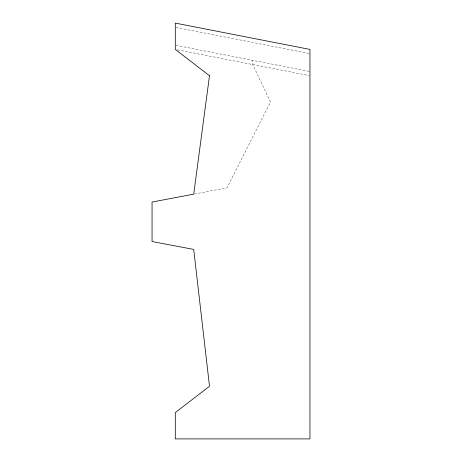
<?xml version="1.0" encoding="UTF-8"?>
<svg xmlns="http://www.w3.org/2000/svg" width="462" height="462" viewBox="0 0 462 462"><rect width="100%" height="100%" fill="white"/><g stroke="black" fill="none" stroke-linecap="round" stroke-linejoin="round"><path stroke-width="0.35" stroke-dasharray="2.31 1.73" d="M194.415 194.023L226.946 187.861L270.472 102.05L252.772 64.559L252.772 60.349M175.993 27.449L309.245 53.488M175.993 45.345L309.245 71.385M177.402 49.827L309.245 75.595"/><path stroke-width="0.69" d="M209.5 75.733L193.711 194.155L152.05 202.05L152.05 241.528L193.711 249.422L209.5 386.267L175.289 412.583L175.289 438.9L309.95 438.9L309.95 49.417L175.289 23.1L175.289 49.417L209.5 75.733"/></g></svg>
